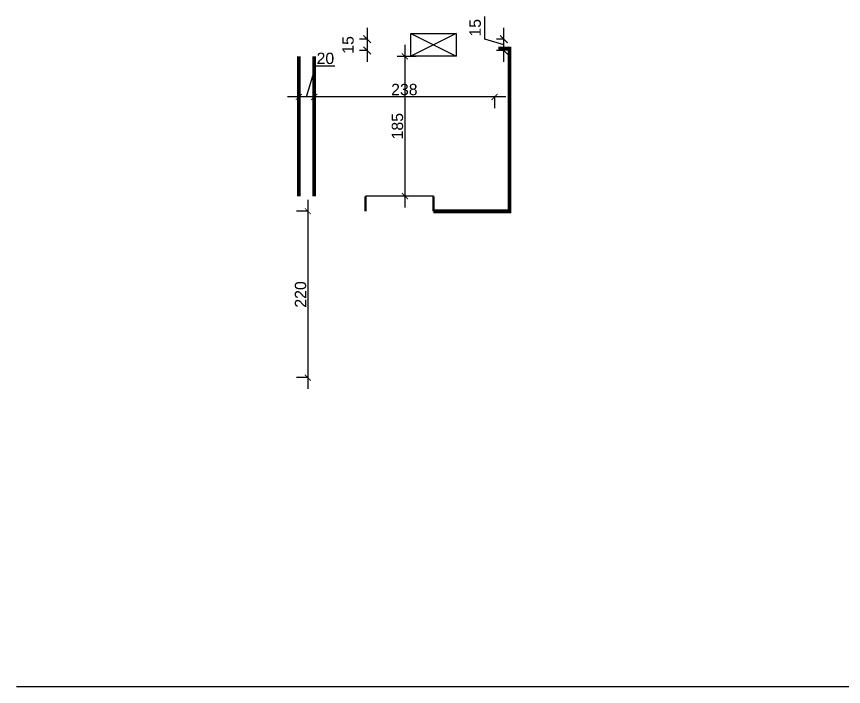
# Model space of a CAD drawing. Extents: x 250879 to 348495, y -51522 to -9360.
# Drawn here: x 296044 to 297137, y -14499 to -13613 of the extents above; entities that cross this region are included whole.
import ezdxf

# ---------------------------------------------------------------- set-up
doc = ezdxf.new("R2010")
doc.units = 0
doc.layers.get('0').update_dxf_attribs({"linetype": 'CONTINUOUS'})
doc.layers.get('DEFPOINTS').update_dxf_attribs({"color": 9, "linetype": 'CONTINUOUS'})
for name, color, linetype in [('AXIS', 1, 'CONTINUOUS'), ('COLUMN', 5, 'CONTINUOUS'), ('FURNITURE', 4, 'CONTINUOUS'), ('WALL', 7, 'CONTINUOUS'), ('WALL1', 2, 'CONTINUOUS')]:
    doc.layers.add(name, color=color, linetype=linetype)
doc.styles.get("Standard").update_dxf_attribs({"font": 'sanss___.ttf', "height": 15})
doc.dimstyles.get("Standard").update_dxf_attribs({"dimtxt": 15, "dimasz": 10, "dimexe": 10, "dimexo": 30, "dimgap": 5, "dimtad": 1, "dimdec": 0, "dimdsep": 46, "dimtxsty": 'Standard', "dimblk1": 'ARCHTICK', "dimblk2": 'ARCHTICK', "dimsah": 1, "dimcen": 2.5, "dimdle": 15, "dimclrd": 3, "dimclre": 3, "dimclrt": 3, "dimazin": 0, "dimtfac": 1, "dimtdec": 0, "dimtmove": 2, "dimatfit": 2, "dimldrblk": 'ARCHTICK', "dimfxl": 1.0455, "dimfxlon": 1, "dimtolj": 1, "dimtzin": 0, "dimarcsym": 0})
doc.dimstyles.new('STANDARD$0', dxfattribs={"dimscale": 0, "dimtxt": 12, "dimasz": 8, "dimexe": 15, "dimexo": 0.0625, "dimgap": 2, "dimtad": 1, "dimdec": 0, "dimzin": 0, "dimdsep": 46, "dimtxsty": 'Standard', "dimblk1": 'ARCHTICK', "dimblk2": 'ARCHTICK', "dimsah": 1, "dimcen": 0.09, "dimdle": 15, "dimclrd": 3, "dimclre": 3, "dimclrt": 3, "dimazin": 0, "dimtfac": 1, "dimtdec": 0, "dimtofl": 0, "dimtmove": 1, "dimatfit": 3, "dimldrblk": 'ARCHTICK', "dimfxl": 1.0455, "dimfxlon": 1, "dimtolj": 1, "dimtzin": 0, "dimarcsym": 0})

# ---------------------------------------------------------------- blocks, each defined once
blk = doc.blocks.new('_ARCHTICK')
at = {"color": 0, "linetype": 'ByBlock', "const_width": 0.15}
blk.add_lwpolyline([(-0.5, -0.5), (0.5, 0.5)], dxfattribs=at)
blk = doc.blocks.new('*D191')
at = {"layer": 'DEFPOINTS', "color": 0, "linetype": 'ByBlock', "ltscale": 3, "transparency": 16777216}
for p in [(296688.1, -13643.5), (296688.2, -13643.5), (296688.2, -13658.5)]:
    blk.add_point(p, dxfattribs=at)
at = {"layer": 'WALL1', "color": 3, "linetype": 'ByBlock', "lineweight": -2, "ltscale": 3, "transparency": 16777216}
for p, q in [((296662.8, -13643.4), (296662.8, -13613.5)), ((296688.1, -13673.5), (296688.1, -13628.5)), ((296688.1, -13651), (296662.8, -13643.4)), ((296688.1, -13643.5), (296678.1, -13643.5)), ((296688.1, -13658.5), (296678.1, -13658.5))]:
    blk.add_line(p, q, dxfattribs=at)
at = {"layer": 'WALL1', "color": 3, "linetype": 'ByBlock', "lineweight": -2, "ltscale": 3, "transparency": 16777216, "xscale": 10, "yscale": 10, "zscale": 10}
for p, rotation in [((296688.1, -13643.5), 90), ((296688.1, -13658.5), 270)]:
    blk.add_blockref('_ARCHTICK', p, dxfattribs=dict(at, rotation=rotation))
at = {"layer": 'WALL1', "color": 3, "linetype": 'ByBlock', "ltscale": 3, "transparency": 16777216, "insert": (296650.1, -13628.4), "char_height": 15, "attachment_point": 5, "rotation": 90}
blk.add_mtext('\\A1;15', dxfattribs=at)
blk = doc.blocks.new('*D192')
at = {"layer": 'DEFPOINTS', "color": 0, "linetype": 'ByBlock', "ltscale": 3, "transparency": 16777216}
for p in [(296544.3, -13643.5), (296507.2, -13658.5), (296544.3, -13658.5)]:
    blk.add_point(p, dxfattribs=at)
at = {"layer": 'WALL1', "color": 3, "linetype": 'ByBlock', "lineweight": -2, "ltscale": 3, "transparency": 16777216}
for p, q in [((296507.2, -13628.5), (296507.2, -13673.5)), ((296508.2, -13643.5), (296497.2, -13643.5)), ((296508.2, -13658.5), (296497.2, -13658.5))]:
    blk.add_line(p, q, dxfattribs=at)
at = {"layer": 'WALL1', "color": 3, "linetype": 'ByBlock', "lineweight": -2, "ltscale": 3, "transparency": 16777216, "xscale": 10, "yscale": 10, "zscale": 10}
for p, rotation in [((296507.2, -13643.5), 90), ((296507.2, -13658.5), 270)]:
    blk.add_blockref('_ARCHTICK', p, dxfattribs=dict(at, rotation=rotation))
at = {"layer": 'WALL1', "color": 3, "linetype": 'ByBlock', "ltscale": 3, "transparency": 16777216, "insert": (296482, -13651), "char_height": 15, "attachment_point": 5, "rotation": 90}
blk.add_mtext('\\A1;15', dxfattribs=at)
blk = doc.blocks.new('*D193')
at = {"layer": 'DEFPOINTS', "color": 0, "linetype": 'Continuous', "ltscale": 3, "transparency": 16777216}
for p in [(296547, -13666), (296557.1, -13851), (296574.1, -13851)]:
    blk.add_point(p, dxfattribs=at)
at = {"layer": 'WALL', "color": 3, "linetype": 'Continuous', "lineweight": -2, "ltscale": 3, "transparency": 16777216}
for p, q in [((296557.1, -13651), (296557.1, -13866)), ((296547.1, -13666), (296572.1, -13666)), ((296567.1, -13851), (296542.1, -13851))]:
    blk.add_line(p, q, dxfattribs=at)
at = {"layer": 'WALL', "color": 3, "linetype": 'Continuous', "lineweight": -2, "ltscale": 3, "transparency": 16777216, "xscale": 8, "yscale": 8, "zscale": 8}
for p, rotation in [((296557.1, -13666), 90), ((296557.1, -13851), 270)]:
    blk.add_blockref('_ARCHTICK', p, dxfattribs=dict(at, rotation=rotation))
at = {"layer": 'WALL', "color": 3, "linetype": 'Continuous', "ltscale": 3, "transparency": 16777216, "insert": (296547.3, -13758.5), "char_height": 15, "attachment_point": 5, "rotation": 90}
blk.add_mtext('\\A1;185', dxfattribs=at)
blk = doc.blocks.new('COLUMN')
at = {"layer": 'AXIS'}
for p, q in [((236924.7, -9644.3), (236984.7, -9674.3)), ((236984.7, -9644.3), (236924.7, -9674.3))]:
    blk.add_line(p, q, dxfattribs=at)
at = {"layer": 'COLUMN'}
blk.add_lwpolyline([(236924.7, -9644.3), (236984.7, -9644.3), (236984.7, -9674.3), (236924.7, -9674.3)], close=True, dxfattribs=at)
blk = doc.blocks.new('*D190')
at = {"layer": 'DEFPOINTS', "color": 0, "linetype": 'Continuous', "transparency": 16777216}
for p in [(296428.9, -13871), (296428.9, -14091), (296428.9, -14091)]:
    blk.add_point(p, dxfattribs=at)
at = {"layer": 'WALL', "color": 3, "linetype": 'Continuous', "lineweight": -2, "transparency": 16777216}
for p, q in [((296428.9, -13856), (296428.9, -14106)), ((296428.9, -13871), (296413.9, -13871)), ((296428.9, -14091), (296413.9, -14091))]:
    blk.add_line(p, q, dxfattribs=at)
at = {"layer": 'WALL', "color": 3, "linetype": 'Continuous', "lineweight": -2, "transparency": 16777216, "xscale": 8, "yscale": 8, "zscale": 8}
for p, rotation in [((296428.9, -13871), 90), ((296428.9, -14091), 270)]:
    blk.add_blockref('_ARCHTICK', p, dxfattribs=dict(at, rotation=rotation))
at = {"layer": 'WALL', "color": 3, "linetype": 'Continuous', "transparency": 16777216, "insert": (296419.2, -13981), "char_height": 15, "attachment_point": 5, "rotation": 90}
blk.add_mtext('\\A1;220', dxfattribs=at)
blk = doc.blocks.new('*D187')
at = {"layer": 'DEFPOINTS', "color": 0, "linetype": 'Continuous', "transparency": 16777216}
for p in [(296437.3, -13714), (296437.3, -13719.8), (296675.5, -13714)]:
    blk.add_point(p, dxfattribs=at)
at = {"layer": 'WALL', "color": 3, "linetype": 'Continuous', "lineweight": -2, "transparency": 16777216}
for p, q in [((296690.5, -13719.8), (296422.3, -13719.8)), ((296437.3, -13718.8), (296437.3, -13734.8)), ((296675.5, -13718.8), (296675.5, -13734.8))]:
    blk.add_line(p, q, dxfattribs=at)
at = {"layer": 'WALL', "color": 3, "linetype": 'Continuous', "lineweight": -2, "transparency": 16777216, "xscale": 8, "yscale": 8, "zscale": 8, "rotation": 180}
blk.add_blockref('_ARCHTICK', (296437.3, -13719.8), dxfattribs=at)
at = {"layer": 'WALL', "color": 3, "linetype": 'Continuous', "lineweight": -2, "transparency": 16777216, "xscale": 8, "yscale": 8, "zscale": 8}
blk.add_blockref('_ARCHTICK', (296675.5, -13719.8), dxfattribs=at)
at = {"layer": 'WALL', "color": 3, "linetype": 'Continuous', "transparency": 16777216, "insert": (296556.4, -13710.1), "char_height": 15, "attachment_point": 5}
blk.add_mtext('\\A1;238', dxfattribs=at)
blk = doc.blocks.new('*D188')
at = {"layer": 'DEFPOINTS', "color": 0, "linetype": 'Continuous', "transparency": 16777216}
for p in [(296416.8, -13719.8), (296437.3, -13714), (296416.8, -13740.3)]:
    blk.add_point(p, dxfattribs=at)
at = {"layer": 'WALL', "color": 3, "linetype": 'Continuous', "lineweight": -2, "transparency": 16777216}
for p, q in [((296427.1, -13719.8), (296439.4, -13678.7)), ((296439.4, -13678.7), (296464.6, -13678.7)), ((296416.8, -13720.9), (296416.8, -13704.8)), ((296452.3, -13719.8), (296401.8, -13719.8)), ((296437.3, -13718.8), (296437.3, -13734.8))]:
    blk.add_line(p, q, dxfattribs=at)
at = {"layer": 'WALL', "color": 3, "linetype": 'Continuous', "lineweight": -2, "transparency": 16777216, "xscale": 8, "yscale": 8, "zscale": 8, "rotation": 180}
blk.add_blockref('_ARCHTICK', (296416.8, -13719.8), dxfattribs=at)
at = {"layer": 'WALL', "color": 3, "linetype": 'Continuous', "lineweight": -2, "transparency": 16777216, "xscale": 8, "yscale": 8, "zscale": 8}
blk.add_blockref('_ARCHTICK', (296437.3, -13719.8), dxfattribs=at)
at = {"layer": 'WALL', "color": 3, "linetype": 'Continuous', "transparency": 16777216, "insert": (296452, -13668.9), "char_height": 15, "attachment_point": 5}
blk.add_mtext('\\A1;20', dxfattribs=at)

msp = doc.modelspace()

# ---------------------------------------------------------------- linework, layer by layer
at = {"layer": 'AXIS'}
msp.add_line((296043.67806, -14499.41248), (300095.35927, -14499.41248), dxfattribs=at)
at = {"layer": 'FURNITURE'}
msp.add_line((296594.86457, -13851.04933), (296504.86457, -13851.04933), dxfattribs=at)
at = {"layer": 'WALL', "linetype": 'Continuous', "ltscale": 3, "const_width": 5}
for points in [[(296680.45038, -13655.96704), (296695.45038, -13655.96704), (296695.45038, -13871.04933), (296594.86457, -13871.04933)], [(296416.8231, -13665.96704), (296416.8231, -13851.04933)], [(296437.22978, -13665.96704), (296437.22978, -13851.04933)]]:
    msp.add_lwpolyline(points, dxfattribs=at)
at = {"layer": 'WALL', "linetype": 'Continuous', "const_width": 3}
for points in [[(296504.86457, -13851.04933), (296504.86457, -13871.04933)], [(296594.86457, -13851.04933), (296594.86457, -13871.04933)]]:
    msp.add_lwpolyline(points, dxfattribs=at)

# ---------------------------------------------------------------- block references
at = {"layer": 'WALL', "linetype": 'Continuous'}
msp.add_blockref('COLUMN', (59640.16509, -3991.71052), dxfattribs=at)

# ---------------------------------------------------------------- dimensions: what is measured, and where the dimension line sits
at = {"layer": 'WALL', "linetype": 'Continuous', "ltscale": 3}
dim = msp.add_linear_dim(base=(296557.07141, -13851.04933), p1=(296547.02434, -13665.96704), p2=(296574.13159, -13851.04933), angle=90, dimstyle='STANDARD$0', override={"dimscale": 1, "dimfxl": 10}, dxfattribs=at)
dim.commit()
dim.dimension.update_dxf_attribs({"geometry": '*D193', "text_midpoint": (296547.34508, -13758.50819)})
at = {"layer": 'WALL', "linetype": 'Continuous'}
for base, p1, p2, picture, middle in [((296416.8231, -13719.84638), (296437.31618, -13714.03213), (296416.8231, -13740.33158), '*D188', (296441.42334, -13668.94103)), ((296437.31618, -13719.84638), (296675.45038, -13714.03213), (296437.31618, -13714.03213), '*D187', (296556.38328, -13710.10976))]:
    dim = msp.add_linear_dim(base=base, p1=p1, p2=p2, dimstyle='STANDARD$0', override={"dimscale": 1}, dxfattribs=at)
    dim.commit()
    dim.dimension.update_dxf_attribs({"geometry": picture, "text_midpoint": middle})
dim = msp.add_linear_dim(base=(296428.91442, -14090.96704), p1=(296428.91442, -13871.04933), p2=(296428.91442, -14090.96704), angle=90, dimstyle='STANDARD$0', override={"dimscale": 1}, dxfattribs=at)
dim.commit()
dim.dimension.update_dxf_attribs({"geometry": '*D190', "text_midpoint": (296419.18808, -13981.00819)})
at = {"layer": 'WALL1', "linetype": 'ByBlock', "ltscale": 3}
dim = msp.add_linear_dim(base=(296688.07221, -13643.46704), p1=(296688.21231, -13658.46704), p2=(296688.21231, -13643.46704), angle=90, dimstyle='Standard', override={"dimtmove": 1}, dxfattribs=at)
dim.commit()
dim.dimension.update_dxf_attribs({"geometry": '*D191', "text_midpoint": (296650.11953, -13638.39914)})
dim = msp.add_linear_dim(base=(296507.2012, -13658.46704), p1=(296544.34849, -13643.46704), p2=(296544.34849, -13658.46704), angle=90, dimstyle='Standard', dxfattribs=at)
dim.commit()
dim.dimension.update_dxf_attribs({"geometry": '*D192', "text_midpoint": (296481.97487, -13650.96704)})

doc.saveas('drawing.dxf')
